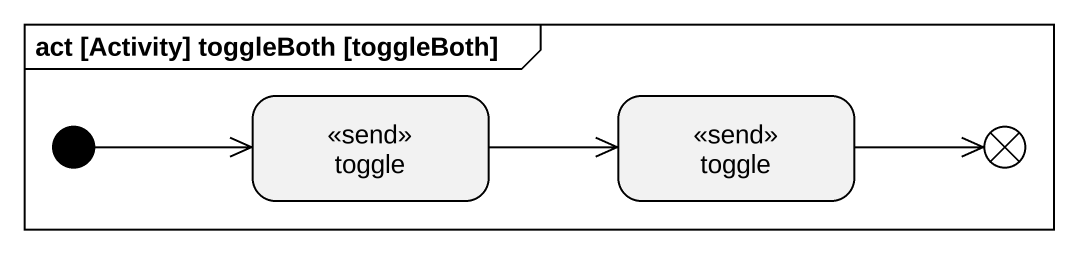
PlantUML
@startuml
mainframe act [Activity] toggleBoth [toggleBoth]
hide empty description
state toggle <<send>>
state "toggle" as toggle_2 <<send>>
state flowfinal1 <<end>>
[*] -right-> toggle
toggle -right-> toggle_2
toggle_2 -right-> flowfinal1
@enduml
